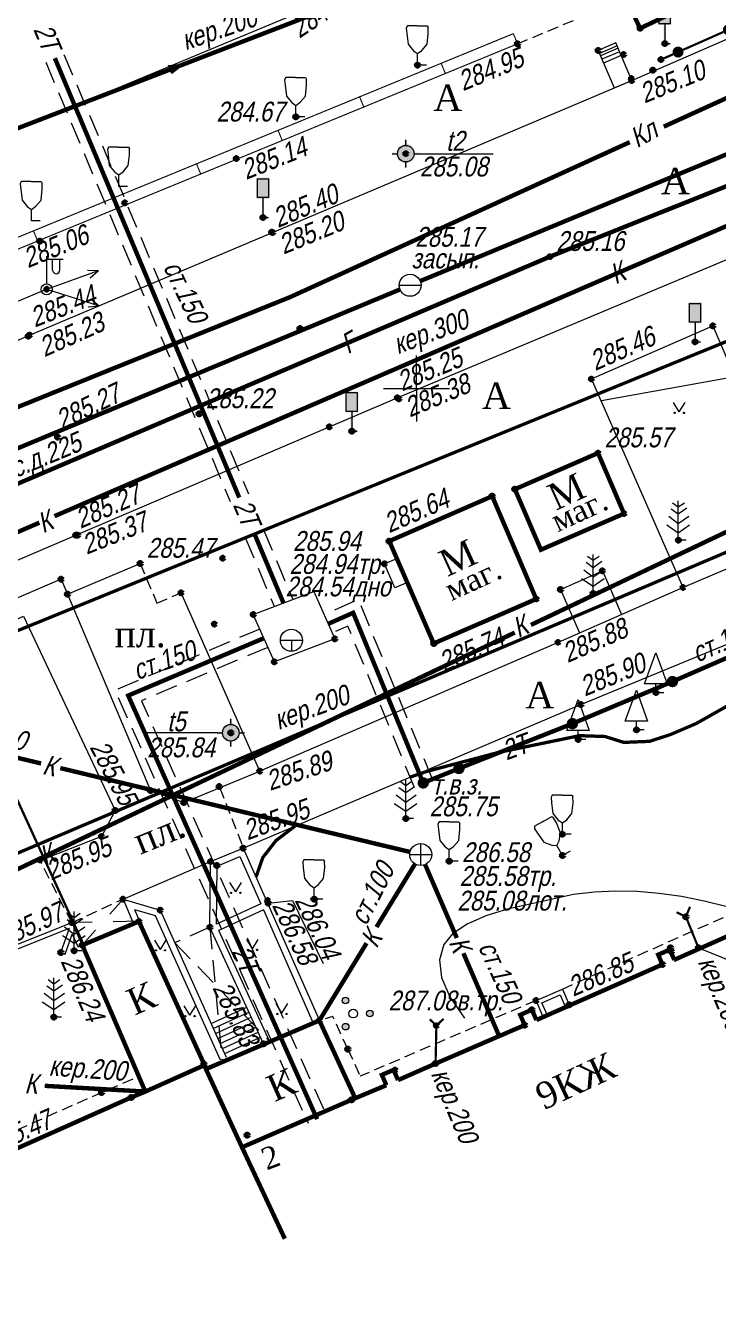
# Model space of a CAD drawing. Header units: metres. Extents: x 5191936 to 10384803, y 4968698 to 9938221.
# Drawn here: x 5192232.3 to 5192263.7, y 4969107.9 to 4969166.5 of the extents above; entities that cross this region are included whole.
import ezdxf
from ezdxf import colors
from ezdxf.entities.mleader import LeaderData, LeaderLine
from ezdxf.math import Vec2, Vec3

# ---------------------------------------------------------------- set-up
doc = ezdxf.new("R2010")
doc.units = ezdxf.units.M
doc.set_wipeout_variables(frame=1)
for name, pattern in [('COMMUN', [6, 5, -1]), ('DASHED', [0.75, 0.5, -0.25]), ('DASHEDX2', [1.5, 1, -0.5])]:
    doc.linetypes.add(name, pattern=pattern)
doc.layers.get('0').update_dxf_attribs({"lineweight": 18})
for name, color, linetype, lineweight in [('51361400', 7, 'Continuous', 18), ('51361800', 7, 'Continuous', 18), ('51361930', 7, 'Continuous', 18), ('51472300', 7, 'Continuous', 18), ('71133200', 7, 'Continuous', 18), ('71133600', 7, 'Continuous', 18), ('71133800', 7, 'Continuous', 18), ('71211000', 7, 'Continuous', 18), ('82211000', 7, 'Continuous', 18), ('82221000', 7, 'Continuous', 18), ('Commun', 7, 'Continuous', 18), ('ELE_SKLAD', 7, 'Continuous', 18), ('GEO_POINTS', 7, 'Continuous', 18), ('Grid', 7, 'Continuous', 18), ('Otm', 7, 'Continuous', 18), ('R_Поверхность10_CNT-MAJ', 7, 'Continuous', 18), ('R_Поверхность10_CNT-MIN', 7, 'Continuous', 18), ('Sit', 7, 'Continuous', 18), ('Text', 7, 'Continuous', 18), ('Text_com', 7, 'Continuous', 18), ('Us_znak', 7, 'Continuous', 18), ('Us_znak_fon', 7, 'Continuous', 18), ('Рамка и сетка', 7, 'Continuous', 18)]:
    doc.layers.add(name, color=color, linetype=linetype, lineweight=lineweight)
doc.styles.add('eskd', font='ESKD1.shx', dxfattribs={"width": 1.2, "oblique": 15})
doc.styles.add('GOST-2.304_Type-B', font='GOST Common.ttf')
doc.styles.get("Standard").update_dxf_attribs({"font": 'arial.ttf', "width": 0.8, "oblique": 13, "height": 0.9})
doc.styles.add('style1', font='times.ttf', dxfattribs={"height": 1})
doc.linetypes.add('KABELww_500', pattern='A,0.0001,-0.4,[131,ltypeshp.shx,S=0.4,R=90,X=0.4,Y=-0.4],0.2,[131,ltypeshp.shx,S=0.2,R=90,X=0.4,Y=-0.2],3.6,[131,ltypeshp.shx,S=0.2,R=-90,X=-0.4,Y=0.2],0.2,[131,ltypeshp.shx,S=0.4,R=-90,X=-0.4,Y=0.4],-0.8,4,-0.4', length=9.6001)
doc.linetypes.add('ПОДЗ_ЛИНИИ_СВЯЗИ', pattern='A,4.8,-0.2,[133,ltypeshp.shx,S=0.2,R=0,X=-0.2,Y=0],-0.2,4.8,-2', length=12)

# ---------------------------------------------------------------- blocks, each defined once
blk = doc.blocks.new('71133200')
for p, q in [((-0.924145, 3.560442), (-1.024145, 3.360442)), ((-0.024145, 3.560442), (-0.924145, 3.560442)), ((-0.024145, 3.560442), (0.875855, 3.560442)), ((0.875855, 3.560442), (0.958164, 3.395824)), ((-1.024145, 3.360442), (-0.977382, 2.864397)), ((-0.977382, 2.864397), (-0.861899, 1.88241)), ((0.861899, 1.88241), (0.975974, 2.864397)), ((0.975974, 2.864397), (0.958164, 3.395824)), ((-0.861899, 1.88241), (-0.374616, 1.28565)), ((-0.374616, 1.28565), (0, 1.039723)), ((0, 1.039723), (0.401375, 1.321765)), ((0.401375, 1.321765), (0.861899, 1.88241)), ((0, 0), (0, 1.039723)), ((0.8, 0), (0, 0))]:
    blk.add_line(p, q)
at = {"style": 'eskd', "oblique": 14.99997778}
blk.add_attdef('Z', (1.873004, -0.239356), '', height=2, dxfattribs=at)
blk = doc.blocks.new('KOVER')
at = {"layer": 'Us_znak', "lineweight": -2}
blk.add_hatch(color=0, dxfattribs=at).paths.add_polyline_path([(-0.21, 0, 1), (0.21, 0, 1)])
at = {"layer": 'Us_znak_fon', "true_color": 0xffffff}
blk.add_hatch(color=7, dxfattribs=at).paths.add_polyline_path([(-0.26, 0, 1), (0.26, 0, 1)])
at = {"layer": 'Us_znak', "color": 0, "lineweight": -2}
blk.add_circle((0, 0), 0.21, dxfattribs=at)
blk = doc.blocks.new('71133600')
for p, q in [((-0.52, 3.39), (0, 3.02)), ((0, 3.02), (0.55, 3.39)), ((-0.86, 2.16), (0, 1.51)), ((0, 1.51), (0.96, 2.16))]:
    blk.add_line(p, q)
for points in [[(0.71, 0), (0, 0), (0, 3.55)], [(-0.64, 2.84), (0, 2.37), (0, 2.37), (0.78, 2.93)], [(-1.05, 1.38), (0, 0.67), (1, 1.38)]]:
    blk.add_lwpolyline(points)
at = {"style": 'eskd', "oblique": 15}
blk.add_attdef('Z', (2.03, -0.19), '', height=2, dxfattribs=at)
blk = doc.blocks.new('ZNAK')
at = {"layer": 'Us_znak_fon', "true_color": 0xffffff}
blk.add_hatch(color=7, dxfattribs=at).paths.add_polyline_path([(0.3, 1.8), (-0.3, 1.8), (-0.3, 0.85), (-0.05, 0.85), (-0.05, -0.05), (0.25, -0.05), (0.25, 0.05), (0.05, 0.05), (0.05, 0.85), (0.3, 0.85)])
at = {"layer": 'Us_znak', "color": 0, "linetype": 'Continuous', "lineweight": -2, "ltscale": 10}
blk.add_lwpolyline([(-0.25, 1.75), (0.25, 1.75), (0.25, 0.9), (-0.25, 0.9)], close=True, dxfattribs=at)
at = {"layer": 'Us_znak', "linetype": 'DASHEDX2', "ltscale": 10}
blk.add_lwpolyline([(0, 0.9), (0, 0), (0.25, 0)], dxfattribs=at)
blk = doc.blocks.new('71133800')
blk.add_lwpolyline([(0.71, 0), (0, 0), (0, 0.8), (-1.03, 0.8), (0, 3.61), (1.01, 0.8), (-0.03, 0.8)])
at = {"style": 'eskd', "oblique": 15}
blk.add_attdef('Z', (1.57, -0.8), '', height=2, dxfattribs=at)
blk = doc.blocks.new('GAZON')
at = {"layer": 'Us_znak', "linetype": 'COMMUN', "lineweight": -2}
for points in [[(-0.233, -0.041, 1), (-0.183, -0.041, 1)], [(0.183, -0.041, 1), (0.233, -0.041, 1)]]:
    blk.add_hatch(color=0, dxfattribs=at).paths.add_polyline_path(points)
at = {"layer": 'Us_znak', "color": 0, "linetype": 'COMMUN', "lineweight": -2}
for points in [[(0, 0), (-0.26, 0.427)], [(0, 0), (0.26, 0.427)]]:
    blk.add_lwpolyline(points, dxfattribs=at)
for centre in [(-0.208, -0.041), (0.208, -0.041)]:
    blk.add_circle(centre, 0.025, dxfattribs=at)
blk = doc.blocks.new('51361930a')
at = {"style": 'eskd', "oblique": 15}
for tag, p in [('Z', (1.72, 1.4)), ('Z1', (1.72, -1)), ('Z2', (1.72, -3.4))]:
    blk.add_attdef(tag, p, '', height=2, dxfattribs=at)
at = {"color": 7}
blk.add_wipeout([(-0.1, 1), (-0.29, 0.96), (-0.47, 0.89), (-0.64, 0.78), (-0.78, 0.64), (-0.89, 0.47), (-0.96, 0.29), (-1, 0.1), (-1, -0.1), (-0.96, -0.29), (-0.89, -0.47), (-0.78, -0.64), (-0.64, -0.78), (-0.47, -0.89), (-0.29, -0.96), (-0.1, -1), (0.1, -1), (0.29, -0.96), (0.47, -0.89), (0.64, -0.78), (0.78, -0.64), (0.89, -0.47), (0.96, -0.29), (1, -0.1), (1, 0.1), (0.96, 0.29), (0.89, 0.47), (0.78, 0.64), (0.64, 0.78), (0.47, 0.89), (0.29, 0.96), (0.1, 1)], dxfattribs=at)
for p, q in [((-1, 0), (1, 0)), ((0, 0), (0, -1))]:
    blk.add_line(p, q)
blk.add_circle((0, 0), 1)
blk = doc.blocks.new('51472300')
for p, q in [((0, 0.5), (0, 3)), ((0, 2.75), (1.5, 2.75)), ((0.54, 1.74), (0.54, 2.75)), ((1.2, 1.74), (1.2, 2.75))]:
    blk.add_line(p, q)
at = {"color": 7}
for radius in [0.5, 0.05]:
    blk.add_circle((0, 0), radius, dxfattribs=at)
blk.add_arc((0.87, 1.75), 0.331, 182.1567, 357.8433)
at = {"oblique": 15}
blk.add_attdef('Z', (1.02, -1.37), '', height=2, dxfattribs=at)
blk = doc.blocks.new('NAPR')
at = {"layer": 'Us_znak', "color": 0, "linetype": 'Continuous', "lineweight": -2}
for p in [(-0.191, 2.038), (0.189, 2.037)]:
    blk.add_line(p, (0, 2.5), dxfattribs=at)
blk.add_lwpolyline([(0, 0), (0, 2.5)], dxfattribs=at)
blk = doc.blocks.new('71211000')
at = {"linetype": 'Continuous'}
h = blk.add_hatch(color=256, dxfattribs=at)
h.paths.add_polyline_path([(-0.39, -1.19, 1), (-0.99, -1.19, 1)])
h.paths.add_polyline_path([(-0.41, 1.18, 1), (-1.01, 1.18, 1)])
h.paths.add_polyline_path([(1.2, 0, 1), (1.8, 0, 1)])
for centre, radius in [((-0.71, 1.18), 0.3), ((0, 0), 0.4), ((1.5, 0), 0.3), ((-0.69, -1.19), 0.3)]:
    blk.add_circle(centre, radius)
blk = doc.blocks.new('*U61')
at = {"layer": '82211000', "linetype": 'Continuous', "ltscale": 0.5}
for points in [[(5192277.826, 4969177.431, 1), (5192277.558, 4969177.009, 1)], [(5192276.408, 4969175.373, 1), (5192276.102, 4969174.977, 1)], [(5192274.645, 4969173.274, 1), (5192274.312, 4969172.901, 1)], [(5192272.905, 4969171.48, 1), (5192272.536, 4969171.143, 1)], [(5192270.989, 4969169.876, 1), (5192270.586, 4969169.58, 1)], [(5192268.916, 4969168.481, 1), (5192268.484, 4969168.228, 1)], [(5192266.67, 4969167.389, 1), (5192266.213, 4969167.186, 1)], [(5192264.385, 4969166.375, 1), (5192263.928, 4969166.173, 1)], [(5192262.099, 4969165.362, 1), (5192261.642, 4969165.16, 1)]]:
    blk.add_hatch(color=256, dxfattribs=at).paths.add_polyline_path(points, flags=0)
at = {"layer": '82211000', "linetype": 'Continuous', "ltscale": 0.5, "flags": 128}
blk.add_lwpolyline([(5192278.338, 4969178.29, 0.1, 0.1, -0.00914), (5192277.825, 4969177.432, 0, 0, 0)], format="xyseb", dxfattribs=at)
at = {"layer": '82211000', "linetype": 'Continuous', "ltscale": 0.5, "const_width": 0.1}
for points in [[(5192277.557, 4969177.01, -0.018281), (5192276.407, 4969175.374, -0.018281)], [(5192274.311, 4969172.901, -0.020827), (5192272.905, 4969171.481, -0.020827)], [(5192272.535, 4969171.144, -0.020827), (5192270.988, 4969169.877, -0.020827)], [(5192270.585, 4969169.581, -0.020827), (5192268.915, 4969168.482, -0.020827)]]:
    blk.add_lwpolyline(points, format="xyb", dxfattribs=at)
at = {"layer": '82211000', "linetype": 'Continuous', "ltscale": 0.5}
for points in [[(5192276.101, 4969174.978, 0.1, 0.1, -0.02004), (5192274.677, 4969173.312, 0.1, 0.1, -0.000521), (5192274.644, 4969173.275, 0, 0, 0)], [(5192268.483, 4969168.229, 0.1, 0.1, -0.003722), (5192268.172, 4969168.054, 0.1, 0.1, 0), (5192266.67, 4969167.389, 0, 0, 0)]]:
    blk.add_lwpolyline(points, format="xyseb", dxfattribs=at)
at = {"layer": '82211000', "linetype": 'Continuous', "ltscale": 0.5, "const_width": 0.1}
for points in [[(5192266.213, 4969167.186), (5192264.385, 4969166.375)], [(5192263.928, 4969166.173), (5192262.099, 4969165.362)]]:
    blk.add_lwpolyline(points, dxfattribs=at)
at = {"layer": '82211000', "ltscale": 0.5, "const_width": 0.1}
blk.add_lwpolyline([(5192261.642, 4969165.16), (5192261.094, 4969164.917)], dxfattribs=at)
blk = doc.blocks.new('*U76')
at = {"layer": '82221000', "ltscale": 0.5, "flags": 128}
blk.add_lwpolyline([(5192212.274, 4969148.786, 0.05, 0.05, 0), (5192254.396, 4969166.096, 0, 0, 0)], format="xyseb", dxfattribs=at)
blk.add_lwpolyline([(5192212.274, 4969148.786, 0.05, 0.05, 0), (5192254.396, 4969166.096, 0, 0, 0)], format="xyseb", dxfattribs=at)
at = {"layer": '82221000', "ltscale": 0.5, "const_width": 0.05}
blk.add_lwpolyline([(5192212.464, 4969148.324), (5192254.586, 4969165.634)], dxfattribs=at)
at = {"layer": '82221000', "linetype": 'Continuous', "ltscale": 0.5, "const_width": 0.05}
for points in [[(5192251.312, 4969164.288), (5192251.122, 4969164.751)], [(5192247.612, 4969162.768), (5192247.422, 4969163.23)], [(5192243.912, 4969161.247), (5192243.722, 4969161.71)], [(5192240.213, 4969159.727), (5192240.022, 4969160.189)], [(5192236.513, 4969158.206), (5192236.323, 4969158.669)], [(5192232.813, 4969156.686), (5192232.623, 4969157.148)], [(5192229.113, 4969155.166), (5192228.923, 4969155.628)], [(5192225.413, 4969153.645), (5192225.223, 4969154.108)], [(5192221.714, 4969152.125), (5192221.524, 4969152.587)], [(5192218.014, 4969150.604), (5192217.824, 4969151.067)], [(5192214.314, 4969149.084), (5192214.124, 4969149.546)]]:
    blk.add_lwpolyline(points, dxfattribs=at)
blk = doc.blocks.new('51361400a')
at = {"style": 'eskd', "oblique": 15}
for tag, p in [('Z', (1.72, 1.4)), ('Z1', (1.72, -1)), ('Z2', (1.72, -3.4))]:
    blk.add_attdef(tag, p, '', height=2, dxfattribs=at)
at = {"color": 7}
blk.add_wipeout([(-0.1, 1), (-0.29, 0.96), (-0.47, 0.89), (-0.64, 0.78), (-0.78, 0.64), (-0.89, 0.47), (-0.96, 0.29), (-1, 0.1), (-1, -0.1), (-0.96, -0.29), (-0.89, -0.47), (-0.78, -0.64), (-0.64, -0.78), (-0.47, -0.89), (-0.29, -0.96), (-0.1, -1), (0.1, -1), (0.29, -0.96), (0.47, -0.89), (0.64, -0.78), (0.78, -0.64), (0.89, -0.47), (0.96, -0.29), (1, -0.1), (1, 0.1), (0.96, 0.29), (0.89, 0.47), (0.78, 0.64), (0.64, 0.78), (0.47, 0.89), (0.29, 0.96), (0.1, 1)], dxfattribs=at)
blk.add_line((-1, 0), (1, 0))
blk.add_circle((0, 0), 1)
blk = doc.blocks.new('51361800a')
at = {"style": 'eskd', "oblique": 15}
for tag, p in [('Z', (1.72, 1.4)), ('Z1', (1.72, -1)), ('Z2', (1.72, -3.4))]:
    blk.add_attdef(tag, p, '', height=2, dxfattribs=at)
at = {"color": 7}
blk.add_wipeout([(-0.1, 1), (-0.29, 0.96), (-0.47, 0.89), (-0.64, 0.78), (-0.78, 0.64), (-0.89, 0.47), (-0.96, 0.29), (-1, 0.1), (-1, -0.1), (-0.96, -0.29), (-0.89, -0.47), (-0.78, -0.64), (-0.64, -0.78), (-0.47, -0.89), (-0.29, -0.96), (-0.1, -1), (0.1, -1), (0.29, -0.96), (0.47, -0.89), (0.64, -0.78), (0.78, -0.64), (0.89, -0.47), (0.96, -0.29), (1, -0.1), (1, 0.1), (0.96, 0.29), (0.89, 0.47), (0.78, 0.64), (0.64, 0.78), (0.47, 0.89), (0.29, 0.96), (0.1, 1)], dxfattribs=at)
for p, q in [((-1, 0), (1, 0)), ((0, -1), (0, 1))]:
    blk.add_line(p, q)
blk.add_circle((0, 0), 1)
blk = doc.blocks.new('A$C52264BE2')
at = {"layer": 'Sit'}
h = blk.add_hatch(color=32, dxfattribs=at)
h.dxf.hatch_style = 1
h.paths.add_polyline_path([(0, 0.374), (0.714, 0.443), (0.15, 0)])
at = {"layer": 'Sit', "color": 32, "elevation": 285.308}
blk.add_lwpolyline([(0, 0.374), (0.714, 0.443), (0.15, 0), (0, 0.374)], dxfattribs=at)
blk = doc.blocks.new('POINT')
at = {"layer": 'Us_znak', "linetype": 'Continuous', "lineweight": -2}
h = blk.add_hatch(color=0, dxfattribs=at)
edge = h.paths.add_edge_path()
edge.add_arc((0, 0), 0.05, 0, 360)
at = {"layer": 'Us_znak_fon', "linetype": 'Continuous', "true_color": 0xffffff}
blk.add_hatch(color=7, dxfattribs=at).paths.add_polyline_path([(-0.422, 0.05, -0.346708), (-0.05, 0.422), (-0.05, 0.625), (0.05, 0.625), (0.05, 0.422, -0.346708), (0.422, 0.05), (0.625, 0.05), (0.625, -0.05), (0.422, -0.05, -0.346708), (0.05, -0.422), (0.05, -0.625), (-0.05, -0.625), (-0.05, -0.422, -0.346708), (-0.422, -0.05), (-0.625, -0.05), (-0.625, 0.05)])
at = {"layer": 'Us_znak', "color": 0, "linetype": 'Continuous', "lineweight": -2}
for p, q in [((0, 0.375), (0, 0.625)), ((-0.625, 0), (-0.375, 0)), ((0.375, 0), (0.625, 0)), ((0, -0.625), (0, -0.375))]:
    blk.add_line(p, q, dxfattribs=at)
for radius in [0.375, 0.05]:
    blk.add_circle((0, 0), radius, dxfattribs=at)
blk = doc.blocks.new('GRID')
at = {"layer": 'Grid', "color": 104}
blk.add_line((-1.5, 0), (1.5, 0), dxfattribs=at)
for points in [[(0, 0), (0, 1.5)], [(0, 0), (0, -1.5)]]:
    blk.add_lwpolyline(points, dxfattribs=at)

msp = doc.modelspace()

# ---------------------------------------------------------------- linework, layer by layer
at = {"color": 192, "linetype": 'ПОДЗ_ЛИНИИ_СВЯЗИ', "lineweight": 60, "ltscale": 0.4, "const_width": 0.15, "flags": 128}
for points, elevation in [([(5192289.934, 4969162.68), (5192198.191, 4969125.254)], 285.573), ([(5192287.013, 4969152.314), (5192227.302, 4969126.957)], 285.911)]:
    msp.add_lwpolyline(points, dxfattribs=dict(at, elevation=elevation))
at = {"layer": 'Commun', "color": 32, "linetype": 'COMMUN', "ltscale": 0.7, "const_width": 0.2, "flags": 128}
msp.add_lwpolyline([(5192228.385, 4969160.446), (5192256.91, 4969171.441)], dxfattribs=at)
at = {"layer": 'Commun', "color": 4, "linetype": 'COMMUN', "ltscale": 0.7, "const_width": 0.2, "flags": 128}
for points, elevation in [([(5192293.291, 4969170.842), (5192256.056, 4969155.977)], 287.906), ([(5192214.087, 4969138.073), (5192256.056, 4969155.977)], 285.22)]:
    msp.add_lwpolyline(points, dxfattribs=dict(at, elevation=elevation))
at = {"layer": 'Commun', "color": 106, "linetype": 'COMMUN', "ltscale": 0.7, "const_width": 0.2, "elevation": 285.881, "flags": 128}
for points in [[(5192250.177, 4969154.872), (5192283.731, 4969168.754)], [(5192228.827, 4969146.003), (5192249.253, 4969154.489)]]:
    msp.add_lwpolyline(points, dxfattribs=at)
at = {"layer": 'Commun', "color": 5, "linetype": 'DASHED', "ltscale": 2, "flags": 128}
for points, elevation in [([(5192234.008, 4969165.157), (5192242.375, 4969145.223)], 283.988), ([(5192233.179, 4969164.809), (5192241.545, 4969144.874)], 283.988), ([(5192243.065, 4969143.577), (5192244.384, 4969140.435)], 283.988), ([(5192242.235, 4969143.228), (5192243.554, 4969140.087)], 283.988), ([(5192250.724, 4969132.27), (5192247.369, 4969140.417), (5192245.808, 4969139.724)], 285.752), ([(5192242.9, 4969139.08), (5192236.324, 4969136.299), (5192245.085, 4969116.657)], 283.988), ([(5192249.892, 4969131.927), (5192246.889, 4969139.219), (5192246.173, 4969138.902)], 285.752), ([(5192243.251, 4969138.251), (5192237.52, 4969135.827), (5192245.907, 4969117.024)], 283.988)]:
    msp.add_lwpolyline(points, dxfattribs=dict(at, elevation=elevation))
at = {"layer": 'Commun', "color": 5, "linetype": 'COMMUN', "ltscale": 0.7, "const_width": 0.2, "elevation": 283.988, "flags": 128}
for points in [[(5192233.594, 4969164.983), (5192241.96, 4969145.048)], [(5192233.594, 4969164.983), (5192241.96, 4969145.048)], [(5192242.65, 4969143.403), (5192243.969, 4969140.261)], [(5192242.65, 4969143.403), (5192243.969, 4969140.261)], [(5192243.075, 4969138.665), (5192236.922, 4969136.063), (5192245.496, 4969116.841)]]:
    msp.add_lwpolyline(points, dxfattribs=at)
at = {"layer": 'Commun', "color": 32, "linetype": 'COMMUN', "ltscale": 0.7, "const_width": 0.2, "flags": 128}
for points, elevation in [([(5192233.576, 4969144.202), (5192273.58, 4969161.472)], 285.308), ([(5192276.23, 4969149.28), (5192255.193, 4969139.267)], 285.804), ([(5192217.091, 4969137.086), (5192232.891, 4969143.906)], 285.308), ([(5192254.46, 4969138.919), (5192201.591, 4969113.76)], 285.804), ([(5192232.969, 4969132.981), (5192217.113, 4969136.783)], 292.784), ([(5192249.71, 4969128.967), (5192233.84, 4969132.772)], 292.784), ([(5192249.936, 4969128.423), (5192248.187, 4969125.561)], 292.784), ([(5192250.395, 4969128.391), (5192251.833, 4969125.062)], 292.784), ([(5192247.738, 4969124.827), (5192245.595, 4969121.321)], 292.784), ([(5192252.131, 4969124.372), (5192253.755, 4969120.61)], 292.784), ([(5192233.136, 4969118.354), (5192237.699, 4969118.094)], 285.308)]:
    msp.add_lwpolyline(points, dxfattribs=dict(at, elevation=elevation))
at = {"layer": 'Commun', "color": 1, "linetype": 'KABELww_500', "lineweight": 30, "flags": 128}
msp.add_lwpolyline([(5192167.862, 4969151.72), (5192177.93, 4969129.835), (5192202.624, 4969140.15), (5192223.684, 4969149.405), (5192224.153, 4969149.606), (5192229.291, 4969136.956), (5192234.894, 4969124.762)], dxfattribs=at)
at = {"layer": 'Commun', "color": 5, "linetype": 'Continuous', "ltscale": 2, "const_width": 0.2, "elevation": 285.752, "flags": 128}
msp.add_lwpolyline([(5192250.308, 4969132.099), (5192251.928, 4969132.754), (5192257.078, 4969134.788), (5192261.617, 4969136.698), (5192266.418, 4969138.792), (5192272.043, 4969141.286), (5192281.718, 4969145.309), (5192282.816, 4969145.793)], dxfattribs=at)
at = {"layer": 'Commun', "color": 5, "linetype": 'COMMUN', "ltscale": 0.7, "elevation": 285.752, "flags": 128}
msp.add_lwpolyline([(5192250.308, 4969132.099, 0.2, 0.2, 0), (5192247.129, 4969139.818, 0.2, 0.2, 0), (5192245.991, 4969139.313, 0, 0, 0)], format="xyseb", dxfattribs=at)
at = {"layer": 'GEO_POINTS', "lineweight": 60}
for centre in [(5192260.147, 4969166.338, 284.759), (5192261.268, 4969165.645, 284.926), (5192254.586, 4969165.634, 284.95), (5192258.245, 4969165.338, 284.877), (5192259.396, 4969165.146, 284.96), (5192250.049, 4969164.672, 284.575), (5192261.094, 4969164.917, 285.104), (5192259.753, 4969164.057, 285.269), (5192259.768, 4969163.975, 285.103), (5192260.73, 4969164.44, 285.096), (5192244.529, 4969162.324, 284.666), (5192241.825, 4969160.426, 285.136), (5192249.518, 4969160.651, 285.075), (5192236.771, 4969158.415, 285.032), (5192243.037, 4969157.756, 285.114), (5192243.432, 4969157.093, 285.397), (5192243.475, 4969157.07, 285.196), (5192232.915, 4969156.678, 285.049), (5192256.056, 4969155.977, 285.156), (5192249.712, 4969154.679, 285.169), (5192233.222, 4969154.496, 285.125), (5192263.446, 4969152.834, 285.353), (5192232.388, 4969152.372, 285.233), (5192232.445, 4969152.423, 285.435), (5192244.716, 4969152.721, 285.197), (5192262.642, 4969152.109, 285.431), (5192257.936, 4969150.427, 285.456), (5192249.133, 4969149.573, 285.252), (5192249.208, 4969149.52, 285.375), (5192240.144, 4969148.842, 285.22), (5192246.048, 4969148.252, 285.268), (5192233.713, 4969147.792, 285.274), (5192247.067, 4969148.057, 285.366), (5192258.239, 4969147.066, 285.571), (5192254.468, 4969145.426, 285.612), (5192253.437, 4969145.107, 285.599), (5192259.42, 4969144.319, 285.67), (5192234.542, 4969143.344, 285.269), (5192234.621, 4969143.339, 285.367), (5192248.767, 4969143.071, 285.639), (5192261.883, 4969143.117, 285.794), (5192241.21, 4969142.292, 285.285), (5192237.463, 4969142.054, 285.473), (5192248.549, 4969142.045, 285.654), (5192258.435, 4969141.722, 285.764), (5192233.873, 4969141.343, 285.449), (5192234.164, 4969140.66, 285.551), (5192239.319, 4969140.727, 285.577), (5192256.538, 4969140.876, 285.754), (5192258.021, 4969140.691, 288.7), (5192262.095, 4969140.971, 285.871), (5192255.436, 4969140.444, 285.255), (5192242.598, 4969139.741, 285.649), (5192240.832, 4969139.307, 285.429), (5192244.328, 4969138.571, 285.94), (5192246.293, 4969138.631, 285.757), (5192250.785, 4969138.427, 285.742), (5192256.426, 4969138.478, 285.877), (5192243.553, 4969137.59, 285.773), (5192261.617, 4969136.698, 286.046), (5192260.867, 4969136.194, 285.937), (5192257.461, 4969135.658, 285.902), (5192257.078, 4969134.788, 286.231), (5192241.576, 4969134.376, 285.841), (5192257.336, 4969134.075, 285.966), (5192259.984, 4969134.502, 286.01), (5192242.895, 4969132.639, 285.892), (5192251.928, 4969132.754, 285.963), (5192237.933, 4969131.748, 285.944), (5192241.052, 4969131.93, 285.907), (5192250.308, 4969132.099, 285.752), (5192239.446, 4969131.215, 285.947), (5192236.33, 4969130.843, 285.952), (5192249.515, 4969130.478, 285.929), (5192235.704, 4969129.673, 285.949), (5192256.622, 4969129.767, 289.94), (5192242.142, 4969129.142, 285.946), (5192250.197, 4969128.85, 292.784), (5192256.623, 4969128.802, 286.287), (5192232.912, 4969128.603, 285.902), (5192240.661, 4969128.528, 285.997), (5192240.944, 4969128.355, 286.296), (5192251.487, 4969128.551, 286.113), (5192236.686, 4969126.827, 286.008), (5192243.252, 4969126.757, 286.035), (5192243.275, 4969126.649, 286.585), (5192245.356, 4969126.825, 286.123), (5192238.368, 4969126.331, 286.196), (5192262.227, 4969126.027, 286.7), (5192234.358, 4969125.759, 285.972), (5192237.409, 4969125.813, 286.336), (5192240.631, 4969125.558, 286.25), (5192234.839, 4969124.738, 286.239), (5192233.866, 4969124.404, 286.133), (5192234.468, 4969124.487, 286.222), (5192261.524, 4969124.616, 286.955), (5192261.556, 4969124.453, 304.908), (5192262.795, 4969124.621, 287.361), (5192261.162, 4969123.866, 286.819), (5192255.24, 4969121.805, 303.146), (5192255.427, 4969122.228, 286.815), (5192256.933, 4969122.033, 286.847), (5192233.544, 4969121.477, 286.203), (5192245.595, 4969121.321, 287.87), (5192250.904, 4969121.084, 287.084), (5192254.912, 4969121.11, 286.709), (5192243.058, 4969120.263, 285.834), (5192246.887, 4969120.02, 286.487), (5192240.359, 4969119.339, 286.309), (5192249.028, 4969119.071, 303.292), (5192250.869, 4969119.364, 286.033), (5192235.713, 4969118.055, 286.243), (5192237.053, 4969117.825, 286.291), (5192247.054, 4969117.72, 286.726), (5192242.316, 4969116.12, 303.596)]:
    msp.add_circle(centre, 0.06, dxfattribs=at)
at = {"layer": 'R_Поверхность10_CNT-MAJ', "color": 32, "const_width": 0.15, "elevation": 286, "flags": 128}
for points in [[(5192264.897, 4969136.04), (5192262.691, 4969134.792), (5192261.548, 4969134.302), (5192260.58, 4969133.986), (5192259.411, 4969133.937), (5192258.561, 4969134.204), (5192257.406, 4969134.244), (5192253.721, 4969133.482), (5192250.473, 4969132.622), (5192249.719, 4969132.365)], [(5192244.488, 4969130.14), (5192243.627, 4969129.481), (5192243.03, 4969128.716), (5192242.721, 4969127.83)]]:
    msp.add_lwpolyline(points, dxfattribs=at)
at = {"layer": 'R_Поверхность10_CNT-MIN', "color": 32, "flags": 128}
for points, elevation in [([(5192264.441, 4969150.519), (5192258.397, 4969149.436)], 285.5), ([(5192258.397, 4969149.436), (5192258.373, 4969149.432)], 285.5), ([(5192264.101, 4969126.471), (5192263.056, 4969126.737), (5192262.027, 4969126.942), (5192261.015, 4969127.085), (5192260.019, 4969127.165), (5192259.039, 4969127.184), (5192258.075, 4969127.142), (5192257.127, 4969127.037), (5192254.129, 4969126.366), (5192253.15, 4969126.063), (5192252.301, 4969125.683), (5192251.641, 4969125.252), (5192251.236, 4969124.772), (5192251.043, 4969124.068), (5192251.136, 4969123.276), (5192251.514, 4969122.395), (5192252.178, 4969121.427)], 286.5)]:
    msp.add_lwpolyline(points, dxfattribs=dict(at, elevation=elevation))
at = {"layer": 'Sit', "flags": 128}
for points, elevation in [([(5192173.077, 4969144.636), (5192175.884, 4969138.196), (5192196.524, 4969146.927), (5192203.209, 4969149.773), (5192231.831, 4969161.72), (5192244.046, 4969166.801), (5192254.232, 4969173.035)], 282.899), ([(5192170.672, 4969125.943), (5192181.937, 4969130.653), (5192196.776, 4969137.005), (5192213.28, 4969144.089), (5192232.445, 4969152.423), (5192243.475, 4969157.07), (5192259.768, 4969163.975), (5192267.872, 4969167.497)], 285.93), ([(5192259.105, 4969165.539), (5192258.304, 4969165.199)], 284.877), ([(5192259.15, 4969165.432), (5192258.349, 4969165.092)], 284.877), ([(5192259.218, 4969165.272), (5192258.417, 4969164.933)], 284.877), ([(5192259.29, 4969165.102), (5192258.489, 4969164.763)], 284.877), ([(5192250.143, 4969160.651), (5192253.488, 4969160.651)], 285.075), ([(5192160.029, 4969111.585), (5192173.113, 4969117.076), (5192187.888, 4969123.363), (5192204.801, 4969130.562), (5192224.765, 4969139.147), (5192234.542, 4969143.344), (5192249.133, 4969149.573), (5192263.795, 4969155.724), (5192269.522, 4969158.128)], 286.018), ([(5192262.095, 4969140.971), (5192257.936, 4969150.427), (5192263.446, 4969152.834), (5192267.552, 4969143.281), (5192262.095, 4969140.971), (5192256.426, 4969138.478), (5192242.895, 4969132.639)], 285.871), ([(5192234.164, 4969140.66), (5192237.463, 4969142.054)], 285.551), ([(5192256.538, 4969140.876), (5192258.435, 4969141.722)], 285.754), ([(5192258.435, 4969141.722), (5192259.305, 4969139.744)], 285.764), ([(5192233.873, 4969141.343), (5192231.831, 4969140.466)], 285.449), ([(5192233.873, 4969141.343), (5192237.933, 4969131.748), (5192239.446, 4969131.215), (5192242.895, 4969132.639), (5192239.319, 4969140.727), (5192239.319, 4969140.727)], 285.449), ([(5192256.538, 4969140.876), (5192257.404, 4969138.907)], 285.754), ([(5192236.686, 4969126.827), (5192240.661, 4969128.528), (5192242.142, 4969129.142), (5192257.461, 4969135.658), (5192268.839, 4969140.351)], 286.008), ([(5192225.91, 4969136.844), (5192232.177, 4969139.658), (5192236.33, 4969130.843), (5192235.704, 4969129.673), (5192230.122, 4969127.472), (5192225.91, 4969136.844)], 285.525), ([(5192240.951, 4969134.376), (5192237.773, 4969134.376)], 285.841), ([(5192242.142, 4969129.142), (5192245.595, 4969121.321)], 285.946), ([(5192243.058, 4969120.263), (5192240.631, 4969125.558), (5192240.661, 4969128.528)], 285.834), ([(5192240.932, 4969125.695), (5192240.959, 4969128.327)], 285.834), ([(5192240.959, 4969128.327), (5192241.986, 4969128.753)], 286.008), ([(5192241.986, 4969128.753), (5192242.933, 4969126.608)], 285.946), ([(5192236.081, 4969126.143), (5192236.686, 4969126.827)], 285.972), ([(5192236.686, 4969126.827), (5192238.368, 4969126.331), (5192241.361, 4969119.661)], 286.008), ([(5192236.686, 4969126.827), (5192237.155, 4969125.706)], 286.008), ([(5192242.933, 4969126.608), (5192240.932, 4969125.695)], 286.035), ([(5192243.275, 4969126.649), (5192244.376, 4969126.765), (5192245.764, 4969123.907)], 286.585), ([(5192237.206, 4969126.361), (5192238.151, 4969126.082), (5192241.087, 4969119.538)], 286.008), ([(5192237.206, 4969126.361), (5192237.431, 4969125.822)], 286.008), ([(5192243.054, 4969126.334), (5192241.029, 4969125.409)], 286.035), ([(5192243.054, 4969126.334), (5192245.321, 4969121.2)], 285.946), ([(5192214.219, 4969117.712), (5192227.506, 4969123.035), (5192234.358, 4969125.759)], 286.195), ([(5192214.293, 4969117.527), (5192227.58, 4969122.849), (5192234.257, 4969125.503)], 286.195), ([(5192233.866, 4969124.404), (5192234.257, 4969125.503)], 286.133), ([(5192235.282, 4969125.778), (5192234.358, 4969125.759)], 286.008), ([(5192234.358, 4969125.759), (5192234.839, 4969124.738)], 285.972), ([(5192234.839, 4969124.738), (5192235.444, 4969125.423)], 285.972), ([(5192237.431, 4969125.822), (5192236.243, 4969125.798)], 286.008), ([(5192243.331, 4969120.388), (5192241.029, 4969125.409)], 285.834), ([(5192234.054, 4969124.336), (5192234.382, 4969125.239)], 286.133), ([(5192234.382, 4969125.239), (5192234.658, 4969124.653)], 285.972), ([(5192233.866, 4969124.404), (5192234.054, 4969124.336)], 286.133), ([(5192262.795, 4969124.621), (5192264.548, 4969123.908), (5192269.059, 4969123.908)], 286.7), ([(5192255.69, 4969122.124), (5192256.519, 4969122.485), (5192256.748, 4969121.953), (5192256.748, 4969121.953)], 286.815), ([(5192240.68, 4969121.178), (5192242.298, 4969121.92)], 286.393), ([(5192255.95, 4969121.551), (5192255.95, 4969121.551), (5192255.69, 4969122.124)], 286.815), ([(5192240.784, 4969120.951), (5192242.402, 4969121.693)], 286.393), ([(5192240.889, 4969120.724), (5192242.507, 4969121.465)], 286.393), ([(5192240.993, 4969120.496), (5192242.611, 4969121.238)], 286.393), ([(5192241.097, 4969120.269), (5192242.715, 4969121.011)], 286.393), ([(5192241.201, 4969120.042), (5192242.819, 4969120.784)], 286.393), ([(5192241.305, 4969119.815), (5192242.923, 4969120.556)], 286.393)]:
    msp.add_lwpolyline(points, dxfattribs=dict(at, elevation=elevation))
at = {"layer": 'Sit', "const_width": 0.2, "flags": 128}
for points, elevation in [([(5192262.407, 4969167.41), (5192260.147, 4969166.338), (5192257.968, 4969170.963), (5192260.228, 4969172.035)], 284.817), ([(5192254.468, 4969145.426), (5192258.239, 4969147.066), (5192259.42, 4969144.319), (5192255.648, 4969142.679)], 285.612), ([(5192237.699, 4969118.094), (5192234.839, 4969124.738), (5192237.409, 4969125.813), (5192240.386, 4969119.295)], 286.388), ([(5192247.223, 4969117.793), (5192245.595, 4969121.321), (5192240.448, 4969119.114), (5192242.085, 4969115.566)], 286.726)]:
    msp.add_lwpolyline(points, close=True, dxfattribs=dict(at, elevation=elevation))
at = {"layer": 'Sit', "linetype": 'COMMUN', "ltscale": 0.7, "const_width": 0.2, "elevation": 284.965, "flags": 128}
for points in [[(5192275.965, 4969168.586), (5192261.221, 4969161.877)], [(5192259.68, 4969161.173), (5192244.28, 4969154.148), (5192223.718, 4969145.848)]]:
    msp.add_lwpolyline(points, dxfattribs=at)
at = {"layer": 'Sit', "linetype": 'DASHED', "flags": 128}
for points, elevation in [([(5192254.586, 4969165.634), (5192257.12, 4969166.701)], 284.877), ([(5192237.463, 4969142.054), (5192238.222, 4969140.262)], 285.473), ([(5192238.222, 4969140.262), (5192239.319, 4969140.727)], 285.473), ([(5192241.073, 4969131.878), (5192242.203, 4969129.005)], 285.907), ([(5192256.623, 4969122.748), (5192266.315, 4969127.06), (5192265.637, 4969128.731), (5192269.144, 4969130.15)], 286.815), ([(5192234.358, 4969125.759), (5192232.912, 4969128.603)], 285.972), ([(5192234.358, 4969125.759), (5192236.686, 4969126.827)], 285.972), ([(5192255.427, 4969122.228), (5192247.453, 4969118.788)], 286.815), ([(5192246.887, 4969120.02), (5192246.206, 4969121.504), (5192245.595, 4969121.321)], 286.487), ([(5192246.887, 4969120.02), (5192247.453, 4969118.788), (5192247.453, 4969118.788)], 286.487), ([(5192230.504, 4969115.752), (5192235.713, 4969118.055), (5192237.403, 4969118.783)], 285.474)]:
    msp.add_lwpolyline(points, dxfattribs=dict(at, elevation=elevation))
at = {"layer": 'Sit', "flags": 128}
for points, const_width, elevation in [([(5192254.586, 4969165.634), (5192254.395, 4969166.1)], 0.05, 284.877), ([(5192250.785, 4969138.427), (5192250.785, 4969138.427), (5192255.436, 4969140.444), (5192253.437, 4969145.107), (5192248.767, 4969143.071), (5192250.785, 4969138.427)], 0.2, 285.654), ([(5192261.675, 4969124.06), (5192267.083, 4969126.466), (5192266.258, 4969128.179), (5192269.476, 4969129.742)], 0.2, 286.726), ([(5192262.227, 4969126.027), (5192262.413, 4969126.478)], 0.1, 286.7), ([(5192262.227, 4969126.027), (5192261.802, 4969126.23)], 0.1, 286.7), ([(5192262.227, 4969126.027), (5192262.795, 4969124.621)], 0.1, 286.7), ([(5192255.442, 4969121.34), (5192261.171, 4969123.864)], 0.2, 286.726), ([(5192250.869, 4969119.364), (5192250.904, 4969121.084), (5192250.607, 4969121.373)], 0.1, 286.033), ([(5192250.904, 4969121.084), (5192251.231, 4969121.398)], 0.1, 286.033), ([(5192250.869, 4969119.364), (5192254.912, 4969121.11)], 0.2, 286.726), ([(5192249.165, 4969118.614), (5192250.869, 4969119.364)], 0.2, 286.726), ([(5192247.054, 4969117.72), (5192248.634, 4969118.383)], 0.2, 286.726), ([(5192214.811, 4969108.046), (5192230.536, 4969114.919), (5192237.053, 4969117.825), (5192237.699, 4969118.094)], 0.2, 286.388), ([(5192242.085, 4969115.566), (5192244.028, 4969111.414)], 0.2, 286.726)]:
    msp.add_lwpolyline(points, dxfattribs=dict(at, const_width=const_width, elevation=elevation))
for points, elevation in [([(5192258.245, 4969165.338), (5192258.967, 4969163.635), (5192259.768, 4969163.975), (5192259.046, 4969165.677)], 284.877), ([(5192248.549, 4969142.045), (5192249.146, 4969142.304), (5192249.623, 4969141.206), (5192249.027, 4969140.947)], 285.654), ([(5192246.293, 4969138.631), (5192243.553, 4969137.59), (5192242.598, 4969139.741), (5192245.339, 4969140.782)], 285.757), ([(5192255.427, 4969122.228), (5192256.623, 4969122.748), (5192256.933, 4969122.033), (5192255.738, 4969121.514)], 286.815)]:
    msp.add_lwpolyline(points, close=True, dxfattribs=dict(at, elevation=elevation))
at = {"layer": 'Sit', "linetype": 'DASHEDX2', "elevation": 285.834, "flags": 128}
for points in [[(5192240.631, 4969125.558), (5192239.036, 4969124.842)], [(5192240.631, 4969125.558), (5192241.179, 4969119.428)], [(5192239.036, 4969124.842), (5192243.331, 4969120.388)]]:
    msp.add_lwpolyline(points, dxfattribs=at)
at = {"layer": 'Sit', "flags": 128}
for points, elevation in [([(5192261.701, 4969124.07, 0.2, 0.2, 0), (5192261.701, 4969124.07, 0.2, 0.2, 0), (5192261.499, 4969124.535, 0.2, 0.2, 0), (5192260.969, 4969124.304, 0.2, 0.2, 0), (5192261.171, 4969123.839, 0.2, 0.2, 0), (5192261.171, 4969123.839, 0, 0, 0)], 303.238), ([(5192255.442, 4969121.34, 0.2, 0.2, 0), (5192255.442, 4969121.34, 0.2, 0.2, 0), (5192255.24, 4969121.805, 0.2, 0.2, 0), (5192254.709, 4969121.575, 0.2, 0.2, 0), (5192254.912, 4969121.11, 0.2, 0.2, 0), (5192254.912, 4969121.11, 0, 0, 0)], 303.146)]:
    msp.add_lwpolyline(points, format="xyseb", dxfattribs=dict(at, elevation=elevation))
msp.add_lwpolyline([(5192249.165, 4969118.614, 0.2, 0.2, 0), (5192249.165, 4969118.614, 0.2, 0.2, 0), (5192248.962, 4969119.079, 0.2, 0.2, 0), (5192248.432, 4969118.849, 0.2, 0.2, 0), (5192248.634, 4969118.383, 0.2, 0.2, 0), (5192248.634, 4969118.383, 0, 0, 0)], format="xyseb", dxfattribs=at)

# ---------------------------------------------------------------- block references
at = {"layer": '51472300', "color": 7, "xscale": 0.5, "yscale": 0.5, "zscale": 0.5}
msp.add_blockref('51472300', (5192233.222, 4969154.496, 285.125), dxfattribs=at)
at = {"layer": '71133200', "color": 7, "xscale": 0.5, "yscale": 0.5, "zscale": 0.5}
for p in [(5192250.049, 4969164.672, 284.575), (5192244.529, 4969162.324, 284.666), (5192236.495, 4969159.166, 285.032), (5192232.534, 4969157.603, 285.049), (5192256.622, 4969129.767, 289.94), (5192251.487, 4969128.551, 286.113), (5192245.356, 4969126.825, 286.123)]:
    msp.add_blockref('71133200', p, dxfattribs=at)
at = {"layer": '71133200', "color": 7, "xscale": 0.5, "yscale": 0.5, "zscale": 0.5, "rotation": 29.21884361435351}
msp.add_blockref('71133200', (5192256.623, 4969128.802, 286.287), dxfattribs=at)
at = {"layer": '71133600', "color": 7, "xscale": 0.5, "yscale": 0.5, "zscale": 0.5}
for p in [(5192261.883, 4969143.117, 285.794), (5192258.021, 4969140.691, 288.7), (5192249.515, 4969130.478, 285.929), (5192234.468, 4969124.487, 286.222), (5192233.544, 4969121.477, 286.203)]:
    msp.add_blockref('71133600', p, dxfattribs=at)
at = {"layer": '71133800', "color": 7, "xscale": 0.5, "yscale": 0.5, "zscale": 0.5}
for p in [(5192260.867, 4969136.194, 285.937), (5192257.336, 4969134.075, 285.966), (5192259.984, 4969134.502, 286.01)]:
    msp.add_blockref('71133800', p, dxfattribs=at)
at = {"layer": '71211000', "color": 7, "xscale": 0.5, "yscale": 0.5, "zscale": 0.5}
msp.add_blockref('71211000', (5192247.132, 4969121.634), dxfattribs=at)
at = {"layer": '82211000', "color": 7}
msp.add_blockref('*U61', (0, 0), dxfattribs=at)
at = {"layer": '82221000', "color": 7}
msp.add_blockref('*U76', (0, 0), dxfattribs=at)
at = {"layer": 'Grid', "color": 7, "linetype": 'Continuous'}
msp.add_blockref('GRID', (5192250, 4969150), dxfattribs=at)
at = {"layer": 'Sit', "color": 7, "linetype": 'Continuous'}
for name, p in [('ZNAK', (5192261.268, 4969165.645, 284.926)), ('POINT', (5192249.518, 4969160.651, 285.075)), ('ZNAK', (5192243.037, 4969157.756, 285.114)), ('ZNAK', (5192262.642, 4969152.109, 285.431)), ('ZNAK', (5192247.067, 4969148.057, 285.366)), ('GAZON', (5192261.928, 4969148.931)), ('KOVER', (5192261.617, 4969136.698, 285.752)), ('POINT', (5192241.576, 4969134.376, 285.841)), ('KOVER', (5192257.078, 4969134.788, 285.752)), ('KOVER', (5192251.928, 4969132.754, 285.752)), ('KOVER', (5192250.308, 4969132.099, 285.752)), ('GAZON', (5192241.799, 4969127.152)), ('GAZON', (5192238.386, 4969124.542)), ('GAZON', (5192242.564, 4969124.566)), ('GAZON', (5192239.724, 4969121.557)), ('GAZON', (5192243.898, 4969121.657))]:
    msp.add_blockref(name, p, dxfattribs=at)
at = {"layer": 'Sit', "color": 7, "rotation": 359.8166648775302}
msp.add_blockref('A$C52264BE2', (5192238.753, 4969164.285, -285.308), dxfattribs=at)
at = {"layer": 'Sit', "color": 7, "linetype": 'Continuous', "xscale": -1}
for rotation in [290.0426047889819, 252.4359213880177]:
    msp.add_blockref('NAPR', (5192233.222, 4969154.496, 285.125), dxfattribs=dict(at, rotation=rotation))
at = {"layer": 'Sit', "color": 7, "linetype": 'Continuous', "rotation": 112.6325492434472}
msp.add_blockref('NAPR', (5192233.222, 4969154.496, 285.125), dxfattribs=at)

# ---------------------------------------------------------------- texts
at = {"layer": 'ELE_SKLAD', "oblique": 13, "width": 0.8}
for s, p in [('t2', (5192251.344, 4969160.782, -9.339)), ('t5', (5192238.688, 4969134.44, -8.573))]:
    msp.add_text(s, height=0.9, dxfattribs=at).set_placement(p)
at = {"layer": 'Otm', "oblique": 13, "width": 0.8}
for s, rotation, p in [('284.22', 33.8219, (5192244.688, 4969165.862, 284.225)), ('284.95', 22.4082, (5192252.111, 4969163.48, 284.95)), ('285.10', 22.36078, (5192260.348, 4969162.922, 285.103)), ('285.14', 21.78791, (5192242.271, 4969159.458, 285.136)), ('285.40', 22.96499, (5192243.712, 4969157.27, 285.397)), ('285.20', 22.34762, (5192243.969, 4969156.068, 285.196)), ('285.06', 22.34057, (5192232.371, 4969155.446, 285.063)), ('285.44', 21.40439, (5192232.682, 4969152.757, 285.435)), ('285.23', 24.14741, (5192233.123, 4969151.41, 285.233)), ('285.46', 23.60211, (5192258.107, 4969150.785, 285.456)), ('285.25', 22.76178, (5192249.345, 4969149.855, 285.252)), ('285.38', 22.76178, (5192249.693, 4969148.673, 285.375)), ('285.27', 26.06191, (5192233.908, 4969148.103, 285.274)), ('285.27', 23.56066, (5192234.754, 4969143.621, 285.269)), ('285.64', 23.55366, (5192248.757, 4969143.423, 285.639)), ('285.37', 21.84421, (5192235.036, 4969142.448, 285.367)), ('285.88', 23.7394, (5192256.857, 4969137.532, 285.877)), ('285.74', 23.44505, (5192251.252, 4969137.128, 285.911)), ('285.90', 22.4171, (5192257.639, 4969136.012, 285.902)), ('285.95', 297.52719, (5192235.155, 4969133.726, 285.525)), ('285.89', 18.79246, (5192243.352, 4969131.731, 285.892)), ('285.95', 20.09013, (5192242.336, 4969129.488, 285.946)), ('285.95', 22.72443, (5192233.413, 4969127.667, 285.972)), ('285.97', 24.4804, (5192231.277, 4969124.625, 285.972)), ('286.58', 294.88522, (5192243.432, 4969126.547, 286.585)), ('286.04', 295.24638, (5192244.463, 4969126.778, 286.035)), ('286.85', 23.10467, (5192257.107, 4969122.39, 286.847)), ('286.24', 293.29137, (5192233.843, 4969124.008, 286.239)), ('285.83', 296.08011, (5192240.725, 4969122.803, 285.834)), ('285.47', 24.01331, (5192230.741, 4969115.229, 285.473))]:
    msp.add_text(s, height=0.9, rotation=rotation, dxfattribs=at).set_placement(p)
for s, p in [('284.67', (5192240.929, 4969162.11, 284.666)), ('285.08', (5192250.16, 4969159.616, 285.93)), ('285.16', (5192256.356, 4969156.237, 285.156)), ('285.22', (5192240.444, 4969149.102, 285.22)), ('285.57', (5192258.539, 4969147.326, 285.571)), ('285.94', (5192244.402, 4969142.628, 285.94)), ('285.47', (5192237.763, 4969142.314, 285.473)), ('284.94тр.', (5192244.24, 4969141.583, 285.94)), ('284.54дно', (5192244.061, 4969140.562, 285.94)), ('285.84', (5192237.786, 4969133.261, 285.841)), ('285.75', (5192250.595, 4969130.586, 285.752)), ('287.08в.тр.', (5192248.733, 4969121.775, 287.084))]:
    msp.add_text(s, height=0.9, dxfattribs=at).set_placement(p)
at = {"layer": 'Text', "style": 'style1'}
for s, p in [('А', (5192250.769, 4969162.588)), ('А', (5192261.097, 4969158.813)), ('А', (5192252.974, 4969149.069, 286.008)), ('пл.', (5192236.299, 4969138.255)), ('А', (5192254.946, 4969135.485, 286.008))]:
    msp.add_text(s, height=1.2, dxfattribs=at).set_placement(p)
at = {"layer": 'Text', "color": 7, "style": 'style1'}
for s, height, rotation, p in [('М', 1.2, 24.64922, (5192256.327, 4969144.443)), ('маг.', 1, 24.64922, (5192256.407, 4969143.467)), ('М', 1.2, 24.64922, (5192251.398, 4969141.437)), ('маг.', 1, 24.64922, (5192251.585, 4969140.341)), ('К', 1.2, 23.7921, (5192237.209, 4969121.531, -285.654)), ('9КЖ', 1.2, 24.97266, (5192255.778, 4969117.242, -285.654)), ('К', 1.2, 23.7921, (5192243.56, 4969117.608, -285.654)), ('2', 1, 20.84748, (5192243.203, 4969114.512, -285.654))]:
    msp.add_text(s, height=height, rotation=rotation, dxfattribs=at).set_placement(p)
at = {"layer": 'Text', "style": 'style1'}
msp.add_text('пл.', height=1.2, rotation=22.13784, dxfattribs=at).set_placement((5192237.473, 4969128.834))
at = {"layer": 'Text_com', "oblique": 13, "width": 0.8}
for s, rotation, p in [('кер.200', 18.97231, (5192239.525, 4969165.333)), ('2Т', 292.80267, (5192232.605, 4969166.29, 566.887)), ('Кл', 29.41067, (5192260.011, 4969160.887, 282.899)), ('К', 24.3112, (5192259.028, 4969154.709)), ('ст.150', 295.26957, (5192238.491, 4969155.516, 1139.197)), ('кер.300', 20.39527, (5192249.15, 4969151.543, 1138.624)), ('Г', 29.25629, (5192246.889, 4969151.542, 282.238)), ('ПХВ.с.д.225', 22.55685, (5192229.654, 4969145.032, 856.215)), ('2Т', 292.80267, (5192241.662, 4969144.71, 566.887)), ('К', 24.3112, (5192233.055, 4969143.416)), ('К', 24.53384, (5192254.618, 4969138.669, -283.662)), ('ст.100', 23.57952, (5192262.742, 4969137.548, 855.209)), ('ст.150', 19.59131, (5192237.327, 4969136.757, 285.449)), ('кер.200', 20.39527, (5192243.743, 4969134.494, 1139.197)), ('ст.200', 345.9449, (5192229.358, 4969134.253, 852.974)), ('2Т', 20.18549, (5192254.083, 4969133.114)), ('К', 347.46572, (5192232.989, 4969132.513, 292.784)), ('К', 24.53384, (5192233.144, 4969128.307, -283.662)), ('ст.100', 63.1385, (5192247.715, 4969125.574, 852.974)), ('К', 60.2178, (5192248.188, 4969124.552)), ('К', 292.55718, (5192251.454, 4969124.875)), ('2Т', 292.80267, (5192241.613, 4969124.463, 566.887)), ('ст.150', 294.34518, (5192252.785, 4969124.663, 852.974)), ('кер.200', 292.80267, (5192262.756, 4969123.985, 853.315)), ('кер.200', 355.86131, (5192233.306, 4969118.826, 1139.197)), ('К', 357.0008, (5192232.207, 4969118.02, -285.308)), ('кер.200', 292.80267, (5192250.646, 4969118.907, 853.315))]:
    msp.add_text(s, height=0.9, rotation=rotation, dxfattribs=at).set_placement(p)
for s, p in [('285.17', (5192249.948, 4969156.427, 285.169)), ('засып.', (5192249.772, 4969155.444, 285.169)), ('т.в.з.', (5192250.694, 4969131.573, 286.008)), ('286.58', (5192252.068, 4969128.505, 285.752)), ('285.58тр.', (5192251.961, 4969127.426, 285.752)), ('285.08лот.', (5192251.858, 4969126.307, 285.752))]:
    msp.add_text(s, height=0.9, dxfattribs=at).set_placement(p)

# ---------------------------------------------------------------- next in the draw order: block references
at = {"layer": '51361400', "color": 7, "xscale": 0.5, "yscale": 0.5, "zscale": 0.5}
msp.add_blockref('51361400a', (5192249.715, 4969154.682, 285.169), dxfattribs=at)
at = {"layer": '51361800', "color": 7, "xscale": 0.5, "yscale": 0.5, "zscale": 0.5}
msp.add_blockref('51361800a', (5192250.197, 4969128.85, 292.784), dxfattribs=at)
at = {"layer": '51361930', "color": 7, "xscale": 0.5, "yscale": 0.5, "zscale": 0.5}
msp.add_blockref('51361930a', (5192244.328, 4969138.571, 285.94), dxfattribs=at)

# ---------------------------------------------------------------- next in the draw order: leaders
at = {"layer": 'Рамка и сетка', "color": 240, "linetype": 'Continuous', "true_color": 0xed1f24}
ml = msp.add_multileader_mtext('Standard', dxfattribs=at)
ml.set_content('Отметка лотка ливневой сети крайне важна.', color=240, style='GOST-2.304_Type-B')
ml.set_leader_properties()
ml.build(insert=Vec2(0, 0))
ml.multileader.update_dxf_attribs({"has_dogleg": 0, "text_left_attachment_type": 0, "text_right_attachment_type": 0, "dogleg_length": 1, "arrow_head_size": 3})
ctx = ml.context
ctx.base_point, ctx.char_height, ctx.arrow_head_size, ctx.landing_gap_size, ctx.plane_origin = Vec3(5192205.25, 4969181.177), 3.5, 3, 0, Vec3(5192284.732, 4969188.697)
ctx.left_attachment, ctx.right_attachment = 0, 0
notes = []
notes.append((ctx, [(1, (1, 1, 0), (5192204.25, 4969181.177), (1, 0), 1, [(0, [(5192287.366, 4969182.521), (5192302.942, 4969181.177)], 0, []), (2, [(5192281.022, 4969175.415), (5192275.949, 4969168.635)], 0, [])])]))
ctx.mtext.insert, ctx.mtext.line_spacing_factor, ctx.mtext.flow_direction = Vec3(5192205.25, 4969181.177), 0.908571, 5
for ctx, leaders in notes:
    for number, flags, end, landing, length, lines in leaders:
        leader = LeaderData()
        leader.index, (leader.has_last_leader_line, leader.has_dogleg_vector, leader.attachment_direction) = number, flags
        leader.last_leader_point, leader.dogleg_vector, leader.dogleg_length = Vec3(end), Vec3(landing), length
        for number, points, colour, breaks in lines:
            line = LeaderLine()
            line.index, line.vertices, line.color, line.breaks = number, Vec3.list(points), colors.encode_raw_color(colour), breaks
            leader.lines.append(line)
        ctx.leaders.append(leader)

doc.saveas('drawing.dxf')
